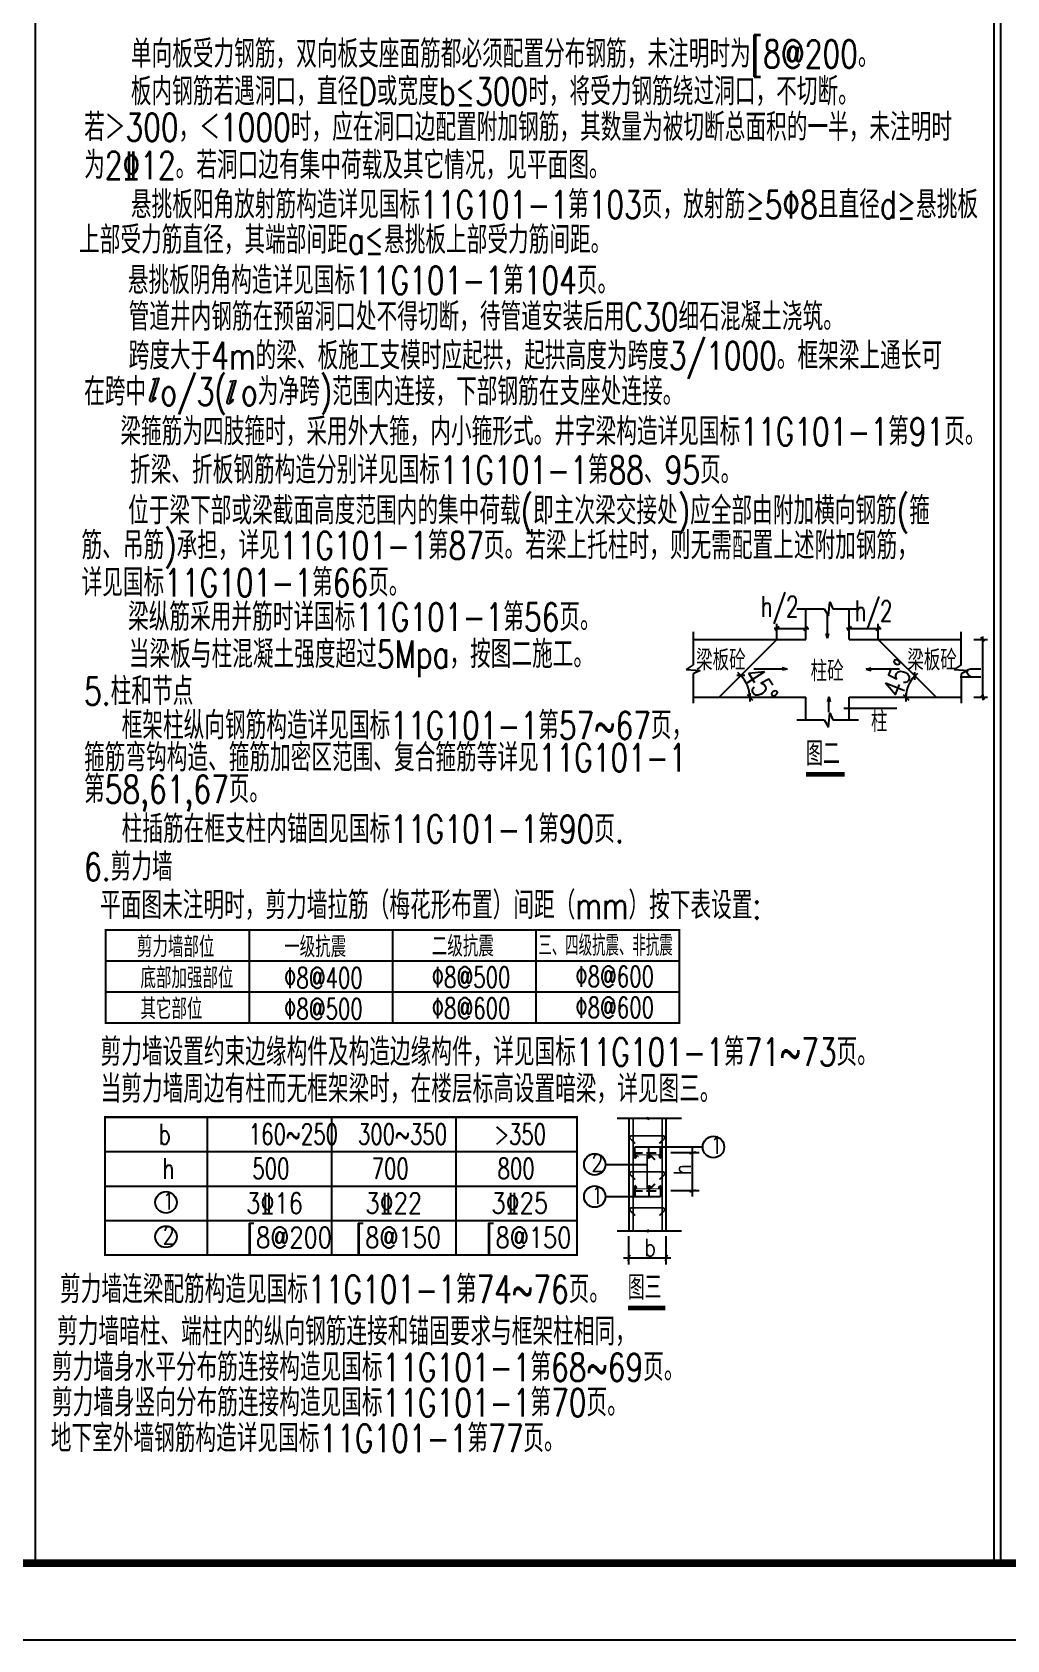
# Model space of a CAD drawing. Extents: x 211722 to 307256, y -48901 to -2017.
# Drawn here: x 237627 to 250363, y -47469 to -26466 of the extents above; entities that cross this region are included whole.
import ezdxf

# ---------------------------------------------------------------- set-up
doc = ezdxf.new("R2010")
doc.units = 0
doc.header["$LTSCALE"] = 1000
doc.header["$MEASUREMENT"] = 0
doc.linetypes.add('DASH', pattern=[0.35, 0.25, -0.1])
for name, color, linetype in [('C', 2, 'Continuous'), ('DET1', 2, 'Continuous'), ('DIM_SYMB', 3, 'Continuous'), ('GJ-1', 10, 'Continuous'), ('PUB_TEXT', 7, 'Continuous'), ('PUB_TITLE', 4, 'Continuous'), ('TAB', 7, 'Continuous'), ('TUKANG', 4, 'Continuous'), ('WORD', 7, 'Continuous')]:
    doc.layers.add(name, color=color, linetype=linetype)
doc.styles.add('DXG3', font='txt.shx', dxfattribs={"width": 0.8, "bigfont": 'hztxt.shx'})
doc.styles.add('HZTXT', font='txt-广厦字体.shx', dxfattribs={"width": 0.75, "bigfont": 'HZTXT.shx'})

# ---------------------------------------------------------------- blocks, each defined once
blk = doc.blocks.new('adgg')
at = {"layer": 'GJ-1', "const_width": 25}
for points in [[(-124, 74, 0.704352), (-132, 27)], [(347, 27, 0.704352), (339, 74)]]:
    blk.add_lwpolyline(points, format="xyb", dxfattribs=at)
for points in [[(-67, -38), (-131, 25)], [(339, 74), (-124, 74)], [(283, -38), (346, 25)]]:
    blk.add_lwpolyline(points, dxfattribs=at)
blk = doc.blocks.new('sfhh')
at = {"layer": 'GJ-1', "const_width": 12.5}
for points in [[(-199, 9, 0.704352), (-202, -15)], [(213, -15, 0.704352), (209, 9)]]:
    blk.add_lwpolyline(points, format="xyb", dxfattribs=at)
for points in [[(209, 9), (-199, 9)], [(-170, -47), (-202, -16)], [(181, -47), (212, -16)]]:
    blk.add_lwpolyline(points, dxfattribs=at)
blk = doc.blocks.new('adfgfg')
h = blk.add_hatch(color=256)
h.paths.add_polyline_path([(15, 3, 0.414214), (-6, 24), (-6, -18, 0.414214)])
h.paths.add_polyline_path([(-6, 24, 0.414214), (-27, 3), (-6, 3)])
h.paths.add_polyline_path([(-6, 3), (-27, 3, 0.414214), (-6, -18)])
blk.add_circle((-6, 3), 21)
blk = doc.blocks.new('YY')
at = {"layer": 'C', "color": 3}
blk.add_line((-120, 0), (120, 0), dxfattribs=at)
at = {"layer": 'C', "color": 6}
blk.add_line((-80, -80), (80, 80), dxfattribs=at)
blk = doc.blocks.new('ADFFG')
at = {"layer": 'C', "color": 3}
for p, q in [((-202, 1052), (196, 1052)), ((-69, 609), (-69, 1052)), ((196, 1052), (259, 950)), ((259, 950), (278, 1155)), ((278, 1155), (323, 1052)), ((323, 1052), (694, 1052)), ((561, 609), (561, 1052)), ((-1703, 720), (-1703, 239)), ((-489, 609), (-489, 837)), ((-489, 767), (-69, 767)), ((561, 767), (981, 767)), ((981, 609), (981, 837)), ((2186, 239), (2186, 720)), ((-1703, 609), (-69, 609)), ((-489, 609), (-1329, -231)), ((561, 609), (2186, 609)), ((981, 609), (1821, -231)), ((2368, 609), (2569, 609)), ((2499, 567), (2499, 651)), ((2499, -231), (2499, 609)), ((-1703, 239), (-1807, 175)), ((2186, 239), (2082, 175)), ((-1807, 175), (-1603, 156)), ((-1603, 156), (-1703, 111)), ((-1703, 111), (-1703, -314)), ((-972, 42), (-1056, 127)), ((1470, 35), (1555, 120)), ((2082, 175), (2286, 156)), ((2286, 156), (2186, 111)), ((2186, 111), (2186, -314)), ((-1703, -231), (-69, -231)), ((-883, -171), (-883, -291)), ((-69, -560), (-69, -231)), ((561, -560), (561, -231)), ((561, -231), (2186, -231)), ((1385, -171), (1385, -291)), ((2368, -231), (2569, -231)), ((2499, -189), (2499, -273)), ((259, -662), (278, -458)), ((278, -458), (323, -560)), ((483, -387), (1252, -387)), ((-202, -560), (196, -560)), ((196, -560), (259, -662)), ((323, -560), (694, -560))]:
    blk.add_line(p, q, dxfattribs=at)
at = {"layer": 'C'}
for p, q in [((246, 627), (246, 985)), ((246, 627), (227, 697)), ((246, 627), (266, 697)), ((-341, 179), (-823, 179)), ((-341, 179), (-411, 195)), ((-341, 179), (-411, 162)), ((809, 179), (879, 198)), ((1291, 179), (809, 179)), ((809, 179), (879, 159)), ((265, -225), (245, -295)), ((265, -449), (265, -225)), ((265, -225), (284, -295))]:
    blk.add_line(p, q, dxfattribs=at)
at = {"layer": 'C', "color": 6}
for p, q in [((2527, 581), (2471, 637)), ((-957, 84), (-1071, 84)), ((1513, 21), (1513, 134)), ((-923, -191), (-843, -271)), ((1345, -191), (1425, -271)), ((2471, -203), (2527, -259))]:
    blk.add_line(p, q, dxfattribs=at)
at = {"layer": 'C', "color": 3}
for centre, radius, start, end in [((-1329, -231), 446, 0.0643, 44.9357), ((1821, -231), 436, 135.0657, 179.9343)]:
    blk.add_arc(centre, radius, start, end, dxfattribs=at)
at = {"layer": 'C', "color": 3, "xscale": 0.3500000000931323, "yscale": 0.3500000000931323, "zscale": 0.3500000000931323, "rotation": 180}
for p in [(-489, 767), (561, 767)]:
    blk.add_blockref('YY', p, dxfattribs=at)
at = {"layer": 'C', "color": 3, "xscale": 0.3500000000931323, "yscale": 0.3500000000931323, "zscale": 0.3500000000931323}
for p in [(-69, 767), (981, 767)]:
    blk.add_blockref('YY', p, dxfattribs=at)
at = {"layer": 'WORD', "style": 'DXG3'}
for s, width, p in [('h/2', 0.7, (-725, 936)), ('h/2', 0.7, (638, 874)), ('梁板砼', 0.8, (-1663, 159)), ('梁板砼', 0.8, (1404, 159)), ('柱砼', 0.8, (0, 0)), ('柱', 0.8, (876, -733))]:
    blk.add_text(s, height=300, dxfattribs=dict(at, width=width)).set_placement(p)
at = {"layer": 'WORD', "style": 'DXG3', "width": 0.8}
blk.add_text('h', height=300, rotation=90, dxfattribs=at).set_placement((2471, 27))
at = {"layer": 'WORD', "char_height": 300, "attachment_point": 7, "style": 'DXG3'}
for s, insert, rotation in [('45°', (1314, -255), 68), ('\\A1;45°', (-996, 88), 302.4985)]:
    blk.add_mtext(s, dxfattribs=dict(at, insert=insert, rotation=rotation))

msp = doc.modelspace()

# ---------------------------------------------------------------- hatches: boundary and pattern name
for points in [[(239281, -30986), (239207, -30997), (239208, -31005), (239217, -31003), (239222, -31003), (239226, -31003), (239232, -31005), (239238, -31008), (239239, -31014), (239239, -31020), (239167, -31265), (239165, -31274), (239167, -31283), (239169, -31288), (239175, -31293), (239184, -31295), (239194, -31293), (239205, -31287), (239214, -31280), (239223, -31271), (239229, -31265), (239236, -31255), (239243, -31247), (239237, -31238), (239233, -31244), (239229, -31250), (239223, -31258), (239216, -31266), (239209, -31270), (239204, -31270), (239201, -31266), (239201, -31260), (239202, -31253)], [(240291, -31015), (240217, -31026), (240218, -31034), (240227, -31032), (240232, -31032), (240237, -31032), (240242, -31034), (240248, -31037), (240250, -31042), (240249, -31049), (240177, -31294), (240175, -31303), (240177, -31312), (240180, -31317), (240185, -31322), (240194, -31324), (240205, -31321), (240215, -31315), (240225, -31309), (240233, -31300), (240240, -31294), (240246, -31284), (240253, -31275), (240248, -31267), (240243, -31273), (240239, -31279), (240233, -31287), (240226, -31295), (240220, -31299), (240214, -31299), (240211, -31295), (240211, -31288), (240212, -31282)]]:
    msp.add_hatch(color=256).paths.add_polyline_path(points)

# ---------------------------------------------------------------- linework, layer by layer
at = {"linetype": 'DASH', "ltscale": 0.5}
for p, q in [((245479, -41106), (245860, -41106)), ((245479, -41604), (245860, -41604))]:
    msp.add_line(p, q, dxfattribs=at)
for points in [[(239207, -30997), (239281, -30986), (239202, -31253), (239201, -31260), (239201, -31266), (239204, -31270), (239209, -31270), (239216, -31266), (239223, -31258), (239229, -31250), (239233, -31244), (239237, -31238), (239243, -31247), (239236, -31255), (239229, -31265), (239223, -31271), (239214, -31280), (239205, -31287), (239194, -31293), (239184, -31295), (239175, -31293), (239169, -31288), (239167, -31283), (239165, -31274), (239167, -31265), (239239, -31020), (239239, -31014), (239238, -31008), (239232, -31005), (239226, -31003), (239222, -31003), (239217, -31003), (239208, -31005), (239207, -30997)], [(240217, -31026), (240291, -31015), (240212, -31282), (240211, -31288), (240211, -31295), (240214, -31299), (240220, -31299), (240226, -31295), (240233, -31287), (240239, -31279), (240243, -31273), (240248, -31267), (240253, -31275), (240246, -31284), (240240, -31294), (240233, -31300), (240225, -31309), (240215, -31315), (240205, -31321), (240194, -31324), (240185, -31322), (240180, -31317), (240177, -31312), (240175, -31303), (240177, -31294), (240249, -31049), (240250, -31042), (240248, -31037), (240242, -31034), (240237, -31032), (240232, -31032), (240227, -31032), (240218, -31034), (240217, -31026)]]:
    msp.add_lwpolyline(points)
for centre in [(246530, -41031), (244979, -41258), (244979, -41678), (239377, -41754), (239377, -42204)]:
    msp.add_circle(centre, 140)
at = {"layer": 'C', "color": 3}
for p, q in [((245664, -40657), (245272, -40657)), ((245425, -40657), (245425, -42128)), ((245672, -40641), (245664, -40657)), ((245672, -40673), (245672, -40641)), ((245688, -40657), (245672, -40673)), ((246114, -40657), (245688, -40657)), ((245914, -42128), (245914, -40657)), ((245664, -42128), (245272, -42128)), ((245672, -42144), (245664, -42128)), ((245688, -42128), (245672, -42113)), ((245672, -42113), (245672, -42144)), ((246114, -42128), (245688, -42128))]:
    msp.add_line(p, q, dxfattribs=at)
at = {"layer": 'DET1'}
for p, q in [((246389, -41031), (245503, -41031)), ((245503, -41150), (245503, -41031)), ((245687, -41128), (245687, -41033)), ((245837, -41150), (245837, -41033)), ((246343, -41106), (245974, -41106)), ((246258, -41677), (246258, -41046)), ((245119, -41258), (245664, -41258)), ((245503, -41560), (245503, -41678)), ((245687, -41582), (245687, -41678)), ((245837, -41560), (245837, -41678)), ((245119, -41678), (245837, -41678)), ((246343, -41604), (245974, -41604)), ((245425, -42565), (245425, -42196)), ((245914, -42565), (245914, -42196)), ((245353, -42480), (245974, -42480))]:
    msp.add_line(p, q, dxfattribs=at)
at = {"layer": 'DET1', "const_width": 18}
for points in [[(246218, -41123), (246299, -41089)], [(246218, -41621), (246299, -41588)], [(245442, -42440), (245409, -42521)], [(245930, -42440), (245897, -42521)]]:
    msp.add_lwpolyline(points, dxfattribs=at)
at = {"layer": 'DIM_SYMB', "const_width": 63}
for points in [[(247740, -36161), (248243, -36161)], [(245411, -43134), (245903, -43134)]]:
    msp.add_lwpolyline(points, dxfattribs=at)
at = {"layer": 'GJ-1'}
for points, const_width in [([(245479, -40657), (245479, -42128)], 22.5), ([(245860, -42128), (245860, -40657)], 22.5), ([(245553, -41164), (245525, -41135)], 11.2)]:
    msp.add_lwpolyline(points, dxfattribs=dict(at, const_width=const_width))
at = {"layer": 'PUB_TITLE'}
msp.add_lwpolyline([(211964, -47469), (271364, -47469), (271364, -5469), (211964, -5469)], close=True, dxfattribs=at)
at = {"layer": 'PUB_TITLE', "const_width": 100}
msp.add_lwpolyline([(214464, -46469), (270364, -46469), (270364, -6469), (214464, -6469)], close=True, dxfattribs=at)
at = {"layer": 'TAB'}
for p, q in [((240462, -38194), (240462, -39409)), ((242336, -38194), (242336, -39409)), ((244209, -38194), (244209, -39409)), ((238589, -38599), (246083, -38599)), ((238589, -39004), (246083, -39004)), ((238589, -39409), (246083, -39409)), ((238589, -39409), (246083, -39409)), ((239920, -42441), (239920, -40641)), ((241543, -42441), (241543, -40641)), ((243170, -42441), (243170, -40641)), ((244747, -42441), (244747, -40641)), ((238581, -41091), (244747, -41091)), ((238581, -41541), (244747, -41541)), ((238581, -41991), (244747, -41991)), ((238581, -42441), (244747, -42441)), ((238581, -42441), (244747, -42441))]:
    msp.add_line(p, q, dxfattribs=at)
at = {"layer": 'TAB', "const_width": 27}
for points in [[(238589, -38194), (246083, -38194), (246083, -39409), (238589, -39409)], [(238581, -40641), (244747, -40641), (244747, -42441), (238581, -42441)]]:
    msp.add_lwpolyline(points, close=True, dxfattribs=at)
at = {"layer": 'TUKANG'}
for p, q in [((237672, -46469), (237672, -6469)), ((250196, -46469), (250196, -6469)), ((250286, -46469), (250286, -6469))]:
    msp.add_line(p, q, dxfattribs=at)

# ---------------------------------------------------------------- block references
at = {"xscale": 0.9000000000014552, "yscale": 0.9000000000014552, "zscale": 0.9000000000014552}
for name, p in [('ADFFG', (247799, -34948)), ('adgg', (245568, -40951)), ('sfhh', (245666, -41142)), ('adgg', (245568, -41422)), ('adfgfg', (245509, -41563)), ('adfgfg', (245693, -41561)), ('adfgfg', (245843, -41563)), ('adgg', (245568, -41893))]:
    msp.add_blockref(name, p, dxfattribs=at)
at = {"yscale": 0.8999999999996362}
for name, p, xscale, zscale, rotation in [('adfgfg', (245509, -41147), -0.9000000000014552, 0.9, 180), ('adgg', (245731, -41452), 0.8999999999996362, 0.8999999999996362, 90), ('adfgfg', (245693, -41149), -0.9000000000014552, 0.9, 180), ('adfgfg', (245843, -41147), -0.9000000000014552, 0.9, 180), ('sfhh', (245666, -41568), -0.9000000000014552, 0.9, 180)]:
    msp.add_blockref(name, p, dxfattribs=dict(at, xscale=xscale, zscale=zscale, rotation=rotation))

# ---------------------------------------------------------------- texts
at = {"ltscale": 0.1, "style": 'HZTXT', "width": 0.75}
for s, p in [('单向板受力钢筋，双向板支座面筋都必须配置分布钢筋，未注明时为[8@200。', (238917, -26931)), ('板内钢筋若遇洞口，直径D或宽度b≤300时，将受力钢筋绕过洞口，不切断。', (238917, -27422)), ('若＞300，＜1000时，应在洞口边配置附加钢筋，其数量为被切断总面积的一半，未注明时', (238307, -27889)), ('为2%%13212。若洞口边有集中荷载及其它情况，见平面图。', (238307, -28385)), ('悬挑板阳角放射筋构造详见国标11G101-1第103页，放射筋≥5%%1308且直径d≥悬挑板', (238917, -28900)), ('上部受力筋直径，其端部间距a≤悬挑板上部受力筋间距。', (238241, -29361)), ('悬挑板阴角构造详见国标11G101-1第104页。', (238878, -29889)), ('管道井内钢筋在预留洞口处不得切断，待管道安装后用C30细石混凝土浇筑。', (238888, -30365)), ('跨度大于4m的梁、板施工支模时应起拱，起拱高度为跨度3/1000。框架梁上通长可', (238888, -30874)), ('在跨中 o/3( o为净跨)范围内连接，下部钢筋在支座处连接。', (238307, -31343)), ('梁箍筋为四肢箍时，采用外大箍，内小箍形式。井字梁构造详见国标11G101-1第91页。', (238780, -31865)), ('折梁、折板钢筋构造分别详见国标11G101-1第88、95页。', (238906, -32367)), ('位于梁下部或梁截面高度范围内的集中荷载(即主次梁交接处)应全部由附加横向钢筋(箍', (238881, -32898)), ('筋、吊筋)承担，详见11G101-1第87页。若梁上托柱时，则无需配置上述附加钢筋，', (238273, -33353)), ('详见国标11G101-1第66页。', (238273, -33838)), ('梁纵筋采用并筋时详国标11G101-1第56页。', (238881, -34287)), ('当梁板与柱混凝土强度超过5Mpa，按图二施工。', (238891, -34773)), ('5.柱和节点', (238306, -35257)), ('框架柱纵向钢筋构造详见国标11G101-1第57~67页，', (238797, -35704)), ('箍筋弯钩构造、箍筋加密区范围、复合箍筋等详见11G101-1', (238306, -36124)), ('第58,61,67页。', (238306, -36537)), ('柱插筋在框支柱内锚固见国标11G101-1第90页.', (238797, -37057)), ('6.剪力墙', (238306, -37551)), ('平面图未注明时，剪力墙拉筋（梅花形布置）间距（mm）按下表设置:', (238515, -38054)), ('剪力墙设置约束边缘构件及构造边缘构件，详见国标11G101-1第71~73页。', (238522, -39970)), ('当剪力墙周边有柱而无框架梁时，在楼层标高设置暗梁，详见图三。', (238522, -40452)), ('剪力墙连梁配筋构造见国标11G101-1第74~76页。', (237992, -43071)), ('剪力墙暗柱、端柱内的纵向钢筋连接和锚固要求与框架柱相同，', (237954, -43622)), ('剪力墙身水平分布筋连接构造见国标11G101-1第68~69页。', (237886, -44088)), ('剪力墙身竖向分布筋连接构造见国标11G101-1第70页。', (237886, -44550)), ('地下室外墙钢筋构造详见国标11G101-1第77页。', (237871, -45016))]:
    msp.add_text(s, height=360, dxfattribs=at).set_placement(p)
for s, style, width, p in [('剪力墙部位', 'DXG3', 0.75, (238997, -38552)), ('一级抗震', 'DXG3', 0.75, (240921, -38552)), ('二级抗震', 'DXG3', 0.75, (242850, -38544)), ('三、四级抗震、非抗震', 'DXG3', 0.65, (244242, -38534)), ('底部加强部位', 'DXG3', 0.75, (239043, -38957)), ('%%1308@400', 'DXG3', 0.7, (240919, -38957)), ('%%1308@500', 'DXG3', 0.7, (242848, -38949)), ('%%1308@600', 'DXG3', 0.7, (244724, -38939)), ('其它部位', 'DXG3', 0.75, (239043, -39362)), ('%%1308@500', 'DXG3', 0.7, (240919, -39362)), ('%%1308@600', 'DXG3', 0.7, (242848, -39354)), ('%%1308@600', 'DXG3', 0.7, (244724, -39344)), ('b', 'DXG3', 0.7, (239282, -40998)), ('160~250', 'DXG3', 0.7, (240458, -40998)), ('300~350', 'DXG3', 0.7, (241884, -40998)), ('>350', 'DXG3', 0.7, (243662, -40998)), ('h', 'DXG3', 0.7, (239329, -41448)), ('500', 'DXG3', 0.7, (240504, -41448)), ('700', 'DXG3', 0.7, (242063, -41448)), ('800', 'DXG3', 0.7, (243708, -41448)), ('3%%13216', 'HZTXT', 0.8, (240424, -41898)), ('3%%13222', 'HZTXT', 0.8, (241982, -41898)), ('3%%13225', 'HZTXT', 0.8, (243628, -41898)), ('[8@200', 'HZTXT', 0.8, (240424, -42348)), ('[8@150', 'HZTXT', 0.8, (241850, -42348)), ('[8@150', 'HZTXT', 0.8, (243553, -42348))]:
    msp.add_text(s, height=270, dxfattribs=dict(style=style, width=width)).set_placement(p)
at = {"layer": 'PUB_TEXT', "style": 'HZTXT', "width": 0.7}
for s, p in [('图二', (247740, -36050)), ('图三', (245411, -43023))]:
    msp.add_text(s, height=315, dxfattribs=at).set_placement(p)
at = {"layer": 'WORD', "style": 'DXG3', "width": 0.8}
for s, p in [('1', (246494, -41118)), ('2', (244936, -41352)), ('1', (244936, -41772)), ('1', (239334, -41848)), ('2', (239334, -42298)), ('b', (245630, -42457))]:
    msp.add_text(s, height=225, dxfattribs=at).set_placement(p)
msp.add_text('h', height=225, rotation=90, dxfattribs=at).set_placement((246235, -41399))

doc.saveas('drawing.dxf')
